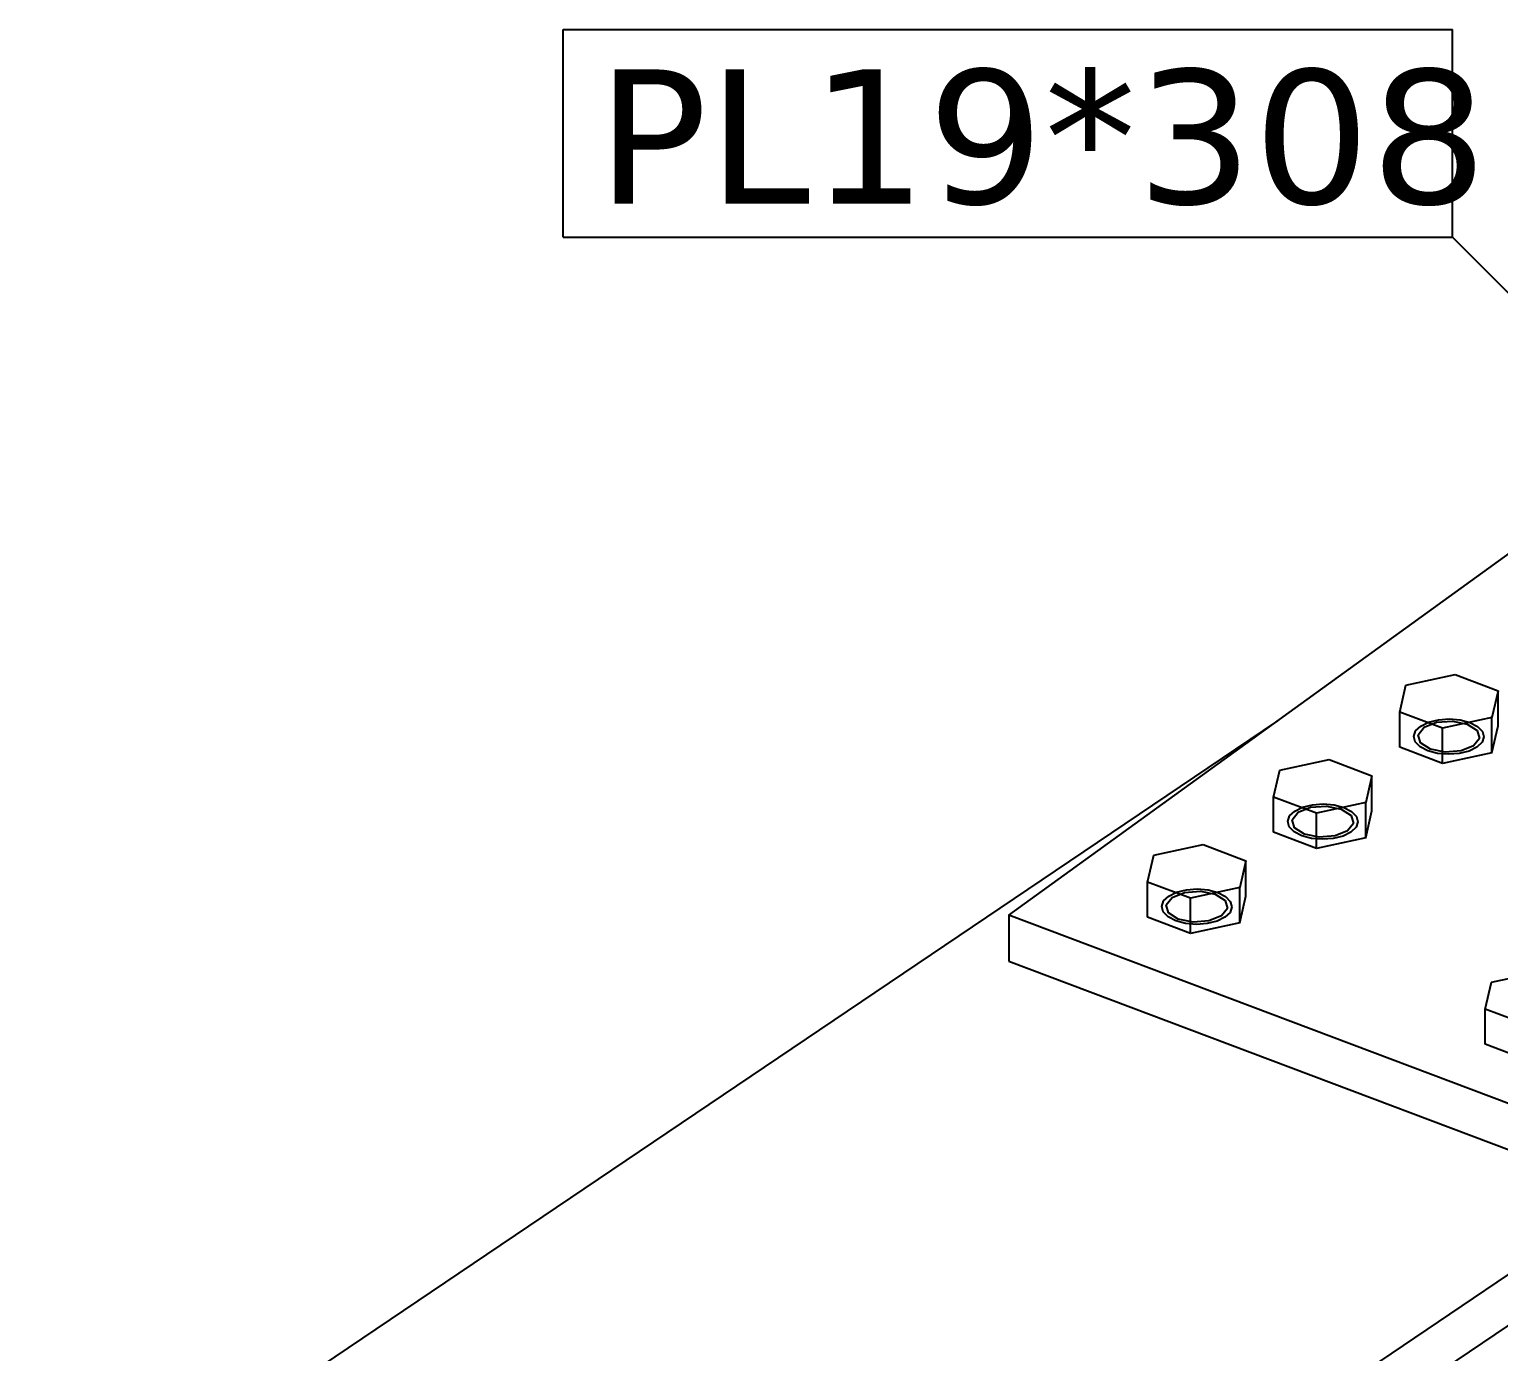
# Model space of a CAD drawing. Header units: millimetres. Extents: x 15962 to 71432, y 9666 to 72266.
# Drawn here: x 53805 to 54328, y 39478 to 39949 of the extents above; entities that cross this region are included whole.
import ezdxf

# ---------------------------------------------------------------- set-up
doc = ezdxf.new("R2010")
doc.units = ezdxf.units.MM
doc.header["$LTSCALE"] = 2
doc.styles.add('Arial Narrow', font='verdana.ttf', dxfattribs={"height": 0.2})

msp = doc.modelspace()

# ---------------------------------------------------------------- linework, layer by layer
at = {"color": 7, "linetype": 'Continuous'}
for p, q in [((53994.655, 39949.1083), (54311.3796, 39949.1083)), ((53994.655, 39875.1083), (53994.655, 39949.1083)), ((54311.3796, 39875.1083), (54311.3796, 39949.1083)), ((53994.655, 39875.1083), (54311.3796, 39875.1083)), ((54452.7996, 39733.6883), (54311.3796, 39875.1083)), ((54294.8162, 39715.5779), (54312.3215, 39719.3667)), ((54312.3215, 39719.3667), (54327.5874, 39713.6239)), ((54292.5768, 39706.0462), (54294.8162, 39715.5779)), ((54327.5874, 39713.6239), (54325.348, 39704.0922)), ((54327.5874, 39701.081), (54327.5874, 39713.6239)), ((54292.5768, 39693.5033), (54292.5768, 39706.0462)), ((54307.8427, 39700.3034), (54292.5768, 39706.0462)), ((54302.8678, 39702.4347), (54306.3753, 39703.3061)), ((54306.3753, 39703.3061), (54310.2457, 39703.5888)), ((54325.348, 39704.0922), (54307.8427, 39700.3034)), ((54310.2457, 39703.5888), (54314.1001, 39703.2551)), ((54314.1001, 39703.2551), (54317.5611, 39702.3378)), ((54325.348, 39691.5493), (54325.348, 39704.0922)), ((54297.5832, 39697.3746), (54298.2455, 39699.3163)), ((54298.2455, 39699.3163), (54300.0664, 39701.0599)), ((54299.1583, 39697.9435), (54301.2683, 39700.6078)), ((54300.0664, 39701.0599), (54302.8678, 39702.4347)), ((54301.2683, 39700.6078), (54305.7399, 39702.3836)), ((54305.7399, 39702.3836), (54311.375, 39702.7953)), ((54307.8427, 39687.7605), (54307.8427, 39700.3034)), ((54311.375, 39702.7953), (54316.6637, 39701.7323)), ((54316.6637, 39701.7323), (54320.1888, 39699.4796)), ((54317.5611, 39702.3378), (54320.2901, 39700.9265)), ((54320.1888, 39699.4796), (54321.0058, 39696.6408)), ((54320.2901, 39700.9265), (54322.0198, 39699.1595)), ((54322.0198, 39699.1595), (54322.581, 39697.2097)), ((54325.348, 39691.5493), (54327.5874, 39701.081)), ((54307.8427, 39687.7605), (54292.5768, 39693.5033)), ((54298.1443, 39695.4248), (54297.5832, 39697.3746)), ((54299.8741, 39693.6578), (54298.1443, 39695.4248)), ((54299.9754, 39695.1047), (54299.1583, 39697.9435)), ((54302.603, 39692.2465), (54299.8741, 39693.6578)), ((54303.5005, 39692.852), (54299.9754, 39695.1047)), ((54308.7892, 39691.7891), (54303.5005, 39692.852)), ((54318.8959, 39693.9765), (54314.4243, 39692.2007)), ((54320.0978, 39693.5244), (54317.2964, 39692.1496)), ((54321.0058, 39696.6408), (54318.8959, 39693.9765)), ((54321.9187, 39695.268), (54320.0978, 39693.5244)), ((54322.581, 39697.2097), (54321.9187, 39695.268)), ((54249.9418, 39685.3041), (54267.4471, 39689.0929)), ((54267.4471, 39689.0929), (54282.7131, 39683.3501)), ((54306.0641, 39691.3292), (54302.603, 39692.2465)), ((54309.9185, 39690.9955), (54306.0641, 39691.3292)), ((54325.348, 39691.5493), (54307.8427, 39687.7605)), ((54314.4243, 39692.2007), (54308.7892, 39691.7891)), ((54313.7889, 39691.2782), (54309.9185, 39690.9955)), ((54317.2964, 39692.1496), (54313.7889, 39691.2782)), ((54247.7024, 39675.7724), (54249.9418, 39685.3041)), ((54282.7131, 39683.3501), (54280.4737, 39673.8184)), ((54282.7131, 39670.8072), (54282.7131, 39683.3501)), ((54247.7024, 39663.2295), (54247.7024, 39675.7724)), ((54262.9684, 39670.0296), (54247.7024, 39675.7724)), ((54255.1921, 39670.7861), (54257.9934, 39672.1609)), ((54256.394, 39670.334), (54260.8656, 39672.1098)), ((54257.9934, 39672.1609), (54261.501, 39673.0323)), ((54260.8656, 39672.1098), (54266.5007, 39672.5214)), ((54261.501, 39673.0323), (54265.3714, 39673.315)), ((54280.4737, 39673.8184), (54262.9684, 39670.0296)), ((54265.3714, 39673.315), (54269.2257, 39672.9813)), ((54266.5007, 39672.5214), (54271.7893, 39671.4585)), ((54269.2257, 39672.9813), (54272.6868, 39672.064)), ((54272.6868, 39672.064), (54275.4158, 39670.6527)), ((54280.4737, 39661.2755), (54280.4737, 39673.8184)), ((54252.7088, 39667.1008), (54253.3711, 39669.0425)), ((54253.27, 39665.151), (54252.7088, 39667.1008)), ((54253.3711, 39669.0425), (54255.1921, 39670.7861)), ((54254.284, 39667.6697), (54256.394, 39670.334)), ((54255.101, 39664.8309), (54254.284, 39667.6697)), ((54262.9684, 39657.4867), (54262.9684, 39670.0296)), ((54271.7893, 39671.4585), (54275.3144, 39669.2058)), ((54275.3144, 39669.2058), (54276.1315, 39666.367)), ((54275.4158, 39670.6527), (54277.1455, 39668.8857)), ((54277.7067, 39666.9359), (54277.0444, 39664.9942)), ((54277.1455, 39668.8857), (54277.7067, 39666.9359)), ((54280.4737, 39661.2755), (54282.7131, 39670.8072)), ((54262.9684, 39657.4867), (54247.7024, 39663.2295)), ((54254.9997, 39663.384), (54253.27, 39665.151)), ((54257.7287, 39661.9727), (54254.9997, 39663.384)), ((54258.6262, 39662.5782), (54255.101, 39664.8309)), ((54261.1898, 39661.0554), (54257.7287, 39661.9727)), ((54263.9148, 39661.5152), (54258.6262, 39662.5782)), ((54269.5499, 39661.9268), (54263.9148, 39661.5152)), ((54272.4221, 39661.8758), (54268.9145, 39661.0044)), ((54274.0215, 39663.7027), (54269.5499, 39661.9268)), ((54275.2234, 39663.2506), (54272.4221, 39661.8758)), ((54276.1315, 39666.367), (54274.0215, 39663.7027)), ((54277.0444, 39664.9942), (54275.2234, 39663.2506)), ((54205.0675, 39655.0302), (54222.5728, 39658.8191)), ((54222.5728, 39658.8191), (54237.8387, 39653.0762)), ((54265.0441, 39660.7217), (54261.1898, 39661.0554)), ((54280.4737, 39661.2755), (54262.9684, 39657.4867)), ((54268.9145, 39661.0044), (54265.0441, 39660.7217)), ((54202.8281, 39645.4986), (54205.0675, 39655.0302)), ((54237.8387, 39653.0762), (54235.5993, 39643.5446)), ((54237.8387, 39640.5334), (54237.8387, 39653.0762)), ((54202.8281, 39632.9557), (54202.8281, 39645.4986)), ((54218.094, 39639.7558), (54202.8281, 39645.4986)), ((54208.4968, 39638.7687), (54210.3177, 39640.5123)), ((54210.3177, 39640.5123), (54213.1191, 39641.8871)), ((54211.5196, 39640.0602), (54215.9912, 39641.836)), ((54213.1191, 39641.8871), (54216.6266, 39642.7585)), ((54215.9912, 39641.836), (54221.6263, 39642.2476)), ((54216.6266, 39642.7585), (54220.497, 39643.0412)), ((54235.5993, 39643.5446), (54218.094, 39639.7558)), ((54220.497, 39643.0412), (54224.3514, 39642.7075)), ((54221.6263, 39642.2476), (54226.915, 39641.1847)), ((54224.3514, 39642.7075), (54227.8125, 39641.7902)), ((54226.915, 39641.1847), (54230.4401, 39638.932)), ((54227.8125, 39641.7902), (54230.5414, 39640.3789)), ((54235.5993, 39631.0017), (54235.5993, 39643.5446)), ((54235.5993, 39631.0017), (54237.8387, 39640.5334)), ((54207.8345, 39636.827), (54208.4968, 39638.7687)), ((54208.3957, 39634.8772), (54207.8345, 39636.827)), ((54209.4096, 39637.3959), (54211.5196, 39640.0602)), ((54210.2267, 39634.557), (54209.4096, 39637.3959)), ((54218.094, 39627.2129), (54218.094, 39639.7558)), ((54231.2572, 39636.0932), (54229.1472, 39633.4289)), ((54230.4401, 39638.932), (54231.2572, 39636.0932)), ((54230.5414, 39640.3789), (54232.2712, 39638.6119)), ((54232.8323, 39636.6621), (54232.17, 39634.7204)), ((54232.2712, 39638.6119), (54232.8323, 39636.6621)), ((54218.094, 39627.2129), (54202.8281, 39632.9557)), ((54210.1254, 39633.1101), (54208.3957, 39634.8772)), ((54212.8543, 39631.6989), (54210.1254, 39633.1101)), ((54213.7518, 39632.3044), (54210.2267, 39634.557)), ((54216.3154, 39630.7815), (54212.8543, 39631.6989)), ((54219.0405, 39631.2414), (54213.7518, 39632.3044)), ((54220.1698, 39630.4479), (54216.3154, 39630.7815)), ((54235.5993, 39631.0017), (54218.094, 39627.2129)), ((54224.6756, 39631.653), (54219.0405, 39631.2414)), ((54224.0402, 39630.7306), (54220.1698, 39630.4479)), ((54227.5477, 39631.602), (54224.0402, 39630.7306)), ((54229.1472, 39633.4289), (54224.6756, 39631.653)), ((54230.3491, 39632.9768), (54227.5477, 39631.602)), ((54232.17, 39634.7204), (54230.3491, 39632.9768)), ((54323.0162, 39600.2855), (54325.2555, 39609.8172)), ((54325.2555, 39609.8172), (54342.7609, 39613.606)), ((54323.0162, 39587.7427), (54323.0162, 39600.2855)), ((54338.2821, 39594.5427), (54323.0162, 39600.2855)), ((54338.2821, 39581.9998), (54323.0162, 39587.7427))]:
    msp.add_line(p, q, dxfattribs=at)
at = {"color": 2, "linetype": 'Continuous'}
for p, q in [((54153.4179, 39633.6997), (54588.0414, 39947.9614)), ((54045.0134, 39312.6104), (54826.9218, 39840.1133)), ((54045.0134, 39294.4698), (54826.9218, 39821.9727)), ((53804.6373, 39403.0365), (54249.152, 39702.9218)), ((54353.5877, 39558.2478), (54153.4179, 39633.6997)), ((54153.4179, 39633.6997), (54153.4179, 39617.2868)), ((54153.4179, 39617.2868), (54353.5877, 39541.8349))]:
    msp.add_line(p, q, dxfattribs=at)

# ---------------------------------------------------------------- next in the draw order: wipeouts: each hides what was drawn before it
at = {"color": 0}
msp.add_wipeout([(54299.3796, 39887.1083), (54299.3796, 39937.1083), (54006.655, 39937.1083), (54006.655, 39887.1083)], dxfattribs=at)

# ---------------------------------------------------------------- next in the draw order: wipeouts: each hides what was drawn before it
msp.add_wipeout([(54299.3796, 39887.1083), (54299.3796, 39937.1083), (54006.655, 39937.1083), (54006.655, 39887.1083)], dxfattribs=at)

# ---------------------------------------------------------------- next in the draw order: texts
at = {"color": 96, "style": 'Arial Narrow'}
msp.add_text('PL19*308', height=47.75391, dxfattribs=at).set_placement((54006.655, 39887.1083))

doc.saveas('drawing.dxf')
